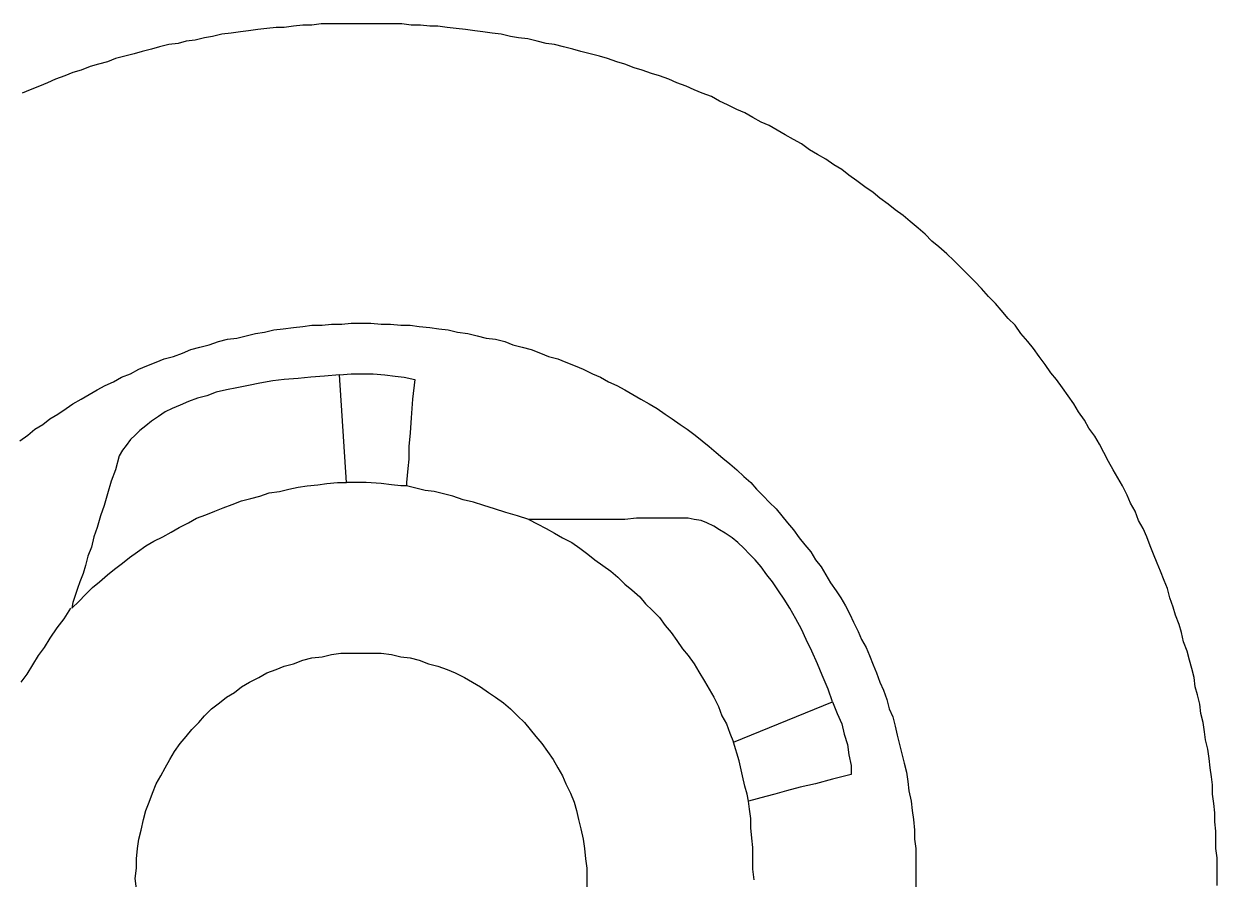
# Model space of a CAD drawing. Extents: x 11 to 591, y 39 to 419.
# Drawn here: x 24.2 to 50.04, y 318.44 to 336.96 of the extents above; entities that cross this region are included whole.
import ezdxf

# ---------------------------------------------------------------- set-up
doc = ezdxf.new("R2010")
doc.units = 0
doc.layers.get('0').update_dxf_attribs({"linetype": 'CONTINUOUS'})

msp = doc.modelspace()

# ---------------------------------------------------------------- linework, layer by layer
at = {"color": 3}
for p, q in [((30.240419, 336.930266), (30.040419, 336.905266)), ((30.440419, 336.930266), (30.240419, 336.930266)), ((30.640419, 336.955266), (30.440419, 336.930266)), ((30.840419, 336.955266), (30.640419, 336.955266)), ((31.015419, 336.955266), (30.840419, 336.955266)), ((31.215419, 336.955266), (31.015419, 336.955266)), ((31.415419, 336.955266), (31.215419, 336.955266)), ((31.615419, 336.955266), (31.415419, 336.955266)), ((31.815419, 336.955266), (31.615419, 336.955266)), ((31.990419, 336.955266), (31.815419, 336.955266)), ((32.190419, 336.955266), (31.990419, 336.955266)), ((32.390419, 336.955266), (32.190419, 336.955266)), ((32.590419, 336.930266), (32.390419, 336.955266)), ((32.790419, 336.930266), (32.590419, 336.930266)), ((32.990419, 336.905266), (32.790419, 336.930266)), ((28.290419, 336.680266), (28.115419, 336.655266)), ((28.490419, 336.730266), (28.290419, 336.680266)), ((28.690419, 336.755266), (28.490419, 336.730266)), ((28.890419, 336.780266), (28.690419, 336.755266)), ((29.065419, 336.805266), (28.890419, 336.780266)), ((29.265419, 336.830266), (29.065419, 336.805266)), ((29.465419, 336.855266), (29.265419, 336.830266)), ((29.665419, 336.880266), (29.465419, 336.855266)), ((29.840419, 336.880266), (29.665419, 336.880266)), ((30.040419, 336.905266), (29.840419, 336.880266)), ((33.165419, 336.905266), (32.990419, 336.905266)), ((33.365419, 336.880266), (33.165419, 336.905266)), ((33.565419, 336.855266), (33.365419, 336.880266)), ((33.765419, 336.830266), (33.565419, 336.855266)), ((33.965419, 336.805266), (33.765419, 336.830266)), ((34.140419, 336.780266), (33.965419, 336.805266)), ((34.340419, 336.755266), (34.140419, 336.780266)), ((34.540419, 336.730266), (34.340419, 336.755266)), ((34.740419, 336.680266), (34.540419, 336.730266)), ((34.915419, 336.655266), (34.740419, 336.680266)), ((26.965419, 336.405266), (26.765419, 336.355266)), ((27.140419, 336.455266), (26.965419, 336.405266)), ((27.340419, 336.505266), (27.140419, 336.455266)), ((27.540419, 336.530266), (27.340419, 336.505266)), ((27.715419, 336.580266), (27.540419, 336.530266)), ((27.915419, 336.605266), (27.715419, 336.580266)), ((28.115419, 336.655266), (27.915419, 336.605266)), ((35.115419, 336.630266), (34.915419, 336.655266)), ((35.315419, 336.580266), (35.115419, 336.630266)), ((35.515419, 336.530266), (35.315419, 336.580266)), ((35.690419, 336.505266), (35.515419, 336.530266)), ((35.890419, 336.455266), (35.690419, 336.505266)), ((36.090419, 336.405266), (35.890419, 336.455266)), ((36.265419, 336.355266), (36.090419, 336.405266)), ((26.190419, 336.205266), (26.015419, 336.130266)), ((26.390419, 336.255266), (26.190419, 336.205266)), ((26.590419, 336.305266), (26.390419, 336.255266)), ((26.765419, 336.355266), (26.590419, 336.305266)), ((36.465419, 336.305266), (36.265419, 336.355266)), ((36.665419, 336.255266), (36.465419, 336.305266)), ((36.840419, 336.205266), (36.665419, 336.255266)), ((37.040419, 336.130266), (36.840419, 336.205266)), ((25.265419, 335.905266), (25.090419, 335.830266)), ((25.440419, 335.955266), (25.265419, 335.905266)), ((25.640419, 336.030266), (25.440419, 335.955266)), ((25.815419, 336.080266), (25.640419, 336.030266)), ((26.015419, 336.130266), (25.815419, 336.080266)), ((37.215419, 336.080266), (37.040419, 336.130266)), ((37.415419, 336.005266), (37.215419, 336.080266)), ((37.590419, 335.955266), (37.415419, 336.005266)), ((37.790419, 335.880266), (37.590419, 335.955266)), ((24.715419, 335.680266), (24.540419, 335.605266)), ((24.890419, 335.755266), (24.715419, 335.680266)), ((25.090419, 335.830266), (24.890419, 335.755266)), ((37.965419, 335.830266), (37.790419, 335.880266)), ((38.165419, 335.755266), (37.965419, 335.830266)), ((38.340419, 335.680266), (38.165419, 335.755266)), ((38.540419, 335.605266), (38.340419, 335.680266)), ((24.340419, 335.530266), (24.165419, 335.455266)), ((24.540419, 335.605266), (24.340419, 335.530266)), ((38.715419, 335.530266), (38.540419, 335.605266)), ((38.890419, 335.455266), (38.715419, 335.530266)), ((39.090419, 335.380266), (38.890419, 335.455266)), ((39.265419, 335.280266), (39.090419, 335.380266)), ((39.440419, 335.205266), (39.265419, 335.280266)), ((39.640419, 335.105266), (39.440419, 335.205266)), ((39.815419, 335.030266), (39.640419, 335.105266)), ((39.990419, 334.930266), (39.815419, 335.030266)), ((40.165419, 334.830266), (39.990419, 334.930266)), ((40.340419, 334.755266), (40.165419, 334.830266)), ((40.515419, 334.655266), (40.340419, 334.755266)), ((40.690419, 334.555266), (40.515419, 334.655266)), ((40.865419, 334.455266), (40.690419, 334.555266)), ((41.040419, 334.355266), (40.865419, 334.455266)), ((41.215419, 334.230266), (41.040419, 334.355266)), ((41.390419, 334.130266), (41.215419, 334.230266)), ((41.565419, 334.030266), (41.390419, 334.130266)), ((41.740419, 333.905266), (41.565419, 334.030266)), ((41.915419, 333.805266), (41.740419, 333.905266)), ((42.065419, 333.680266), (41.915419, 333.805266)), ((42.240419, 333.555266), (42.065419, 333.680266)), ((42.415419, 333.430266), (42.240419, 333.555266)), ((42.590419, 333.305266), (42.415419, 333.430266)), ((42.740419, 333.180266), (42.590419, 333.305266)), ((42.915419, 333.055266), (42.740419, 333.180266)), ((43.065419, 332.930266), (42.915419, 333.055266)), ((43.240419, 332.805266), (43.065419, 332.930266)), ((43.390419, 332.680266), (43.240419, 332.805266)), ((43.565419, 332.530266), (43.390419, 332.680266)), ((43.715419, 332.405266), (43.565419, 332.530266)), ((43.865419, 332.255266), (43.715419, 332.405266)), ((44.015419, 332.130266), (43.865419, 332.255266)), ((44.190419, 331.980266), (44.015419, 332.130266)), ((44.340419, 331.830266), (44.190419, 331.980266)), ((44.490419, 331.680266), (44.340419, 331.830266)), ((44.640419, 331.530266), (44.490419, 331.680266)), ((44.790419, 331.380266), (44.640419, 331.530266)), ((44.940419, 331.230266), (44.790419, 331.380266)), ((45.090419, 331.055266), (44.940419, 331.230266)), ((45.240419, 330.905266), (45.090419, 331.055266)), ((45.365419, 330.755266), (45.240419, 330.905266)), ((45.515419, 330.580266), (45.365419, 330.755266)), ((45.665419, 330.430266), (45.515419, 330.580266)), ((45.790419, 330.255266), (45.665419, 330.430266)), ((45.940419, 330.080266), (45.790419, 330.255266)), ((46.065419, 329.930266), (45.940419, 330.080266)), ((46.190419, 329.755266), (46.065419, 329.930266)), ((46.315419, 329.580266), (46.190419, 329.755266)), ((46.440419, 329.405266), (46.315419, 329.580266)), ((46.565419, 329.255266), (46.440419, 329.405266)), ((46.690419, 329.080266), (46.565419, 329.255266)), ((46.815419, 328.905266), (46.690419, 329.080266)), ((46.940419, 328.730266), (46.815419, 328.905266)), ((47.040419, 328.555266), (46.940419, 328.730266)), ((47.165419, 328.380266), (47.040419, 328.555266)), ((47.265419, 328.205266), (47.165419, 328.380266)), ((47.390419, 328.030266), (47.265419, 328.205266)), ((47.490419, 327.855266), (47.390419, 328.030266)), ((47.590419, 327.680266), (47.490419, 327.855266)), ((47.690419, 327.480266), (47.590419, 327.680266)), ((47.790419, 327.305266), (47.690419, 327.480266)), ((47.890419, 327.130266), (47.790419, 327.305266)), ((47.990419, 326.955266), (47.890419, 327.130266)), ((48.090419, 326.755266), (47.990419, 326.955266)), ((48.165419, 326.580266), (48.090419, 326.755266)), ((48.265419, 326.405266), (48.165419, 326.580266)), ((48.340419, 326.205266), (48.265419, 326.405266)), ((48.440419, 326.030266), (48.340419, 326.205266)), ((48.515419, 325.855266), (48.440419, 326.030266)), ((48.590419, 325.655266), (48.515419, 325.855266)), ((48.665419, 325.480266), (48.590419, 325.655266)), ((48.740419, 325.280266), (48.665419, 325.480266)), ((48.815419, 325.105266), (48.740419, 325.280266)), ((48.890419, 324.905266), (48.815419, 325.105266)), ((48.965419, 324.730266), (48.890419, 324.905266)), ((49.015419, 324.530266), (48.965419, 324.730266)), ((49.090419, 324.330266), (49.015419, 324.530266)), ((49.140419, 324.155266), (49.090419, 324.330266)), ((49.215419, 323.955266), (49.140419, 324.155266)), ((49.265419, 323.780266), (49.215419, 323.955266)), ((49.315419, 323.580266), (49.265419, 323.780266)), ((49.390419, 323.380266), (49.315419, 323.580266)), ((49.440419, 323.180266), (49.390419, 323.380266)), ((49.490419, 323.005266), (49.440419, 323.180266)), ((49.540419, 322.805266), (49.490419, 323.005266)), ((49.565419, 322.605266), (49.540419, 322.805266)), ((49.615419, 322.430266), (49.565419, 322.605266)), ((49.665419, 322.230266), (49.615419, 322.430266)), ((49.690419, 322.030266), (49.665419, 322.230266)), ((49.740419, 321.830266), (49.690419, 322.030266)), ((49.765419, 321.630266), (49.740419, 321.830266)), ((49.790419, 321.455266), (49.765419, 321.630266)), ((49.840419, 321.255266), (49.790419, 321.455266)), ((49.865419, 321.055266), (49.840419, 321.255266)), ((49.890419, 320.855266), (49.865419, 321.055266)), ((49.915419, 320.655266), (49.890419, 320.855266)), ((49.940419, 320.480266), (49.915419, 320.655266)), ((49.940419, 320.280266), (49.940419, 320.480266)), ((49.965419, 320.080266), (49.940419, 320.280266)), ((49.990419, 319.880266), (49.965419, 320.080266)), ((49.990419, 319.680266), (49.990419, 319.880266)), ((50.015419, 319.480266), (49.990419, 319.680266)), ((50.015419, 319.280266), (50.015419, 319.480266)), ((50.015419, 319.105266), (50.015419, 319.280266)), ((50.040419, 318.905266), (50.015419, 319.105266)), ((50.040419, 318.705266), (50.040419, 318.905266)), ((50.040419, 318.505266), (50.040419, 318.705266)), ((50.040419, 318.305266), (50.040419, 318.505266))]:
    msp.add_line(p, q, dxfattribs=at)
at = {"color": 1}
for p, q in [((31.090419, 330.455266), (31.290419, 330.480266)), ((31.290419, 330.480266), (31.515419, 330.480266)), ((31.515419, 330.480266), (31.715419, 330.480266)), ((31.715419, 330.480266), (31.940419, 330.455266)), ((28.815419, 330.155266), (29.015419, 330.205266)), ((29.015419, 330.205266), (29.215419, 330.255266)), ((29.215419, 330.255266), (29.415419, 330.280266)), ((29.415419, 330.280266), (29.615419, 330.330266)), ((29.615419, 330.330266), (29.815419, 330.355266)), ((29.815419, 330.355266), (30.040419, 330.380266)), ((30.040419, 330.380266), (30.240419, 330.405266)), ((30.240419, 330.405266), (30.440419, 330.430266)), ((30.440419, 330.430266), (30.665419, 330.430266)), ((30.665419, 330.430266), (30.865419, 330.455266)), ((30.865419, 330.455266), (31.090419, 330.455266)), ((31.940419, 330.455266), (32.140419, 330.455266)), ((32.140419, 330.455266), (32.365419, 330.430266)), ((32.365419, 330.430266), (32.565419, 330.430266)), ((32.565419, 330.430266), (32.765419, 330.405266)), ((32.765419, 330.405266), (32.990419, 330.380266)), ((32.990419, 330.380266), (33.190419, 330.355266)), ((33.190419, 330.355266), (33.390419, 330.330266)), ((33.390419, 330.330266), (33.590419, 330.280266)), ((33.590419, 330.280266), (33.815419, 330.255266)), ((33.815419, 330.255266), (34.015419, 330.205266)), ((34.015419, 330.205266), (34.215419, 330.155266)), ((27.815419, 329.905266), (28.015419, 329.955266)), ((28.015419, 329.955266), (28.215419, 330.005266)), ((28.215419, 330.005266), (28.415419, 330.080266)), ((28.415419, 330.080266), (28.615419, 330.130266)), ((28.615419, 330.130266), (28.815419, 330.155266)), ((34.215419, 330.155266), (34.415419, 330.130266)), ((34.415419, 330.130266), (34.615419, 330.080266)), ((34.615419, 330.080266), (34.790419, 330.005266)), ((34.790419, 330.005266), (34.990419, 329.955266)), ((34.990419, 329.955266), (35.190419, 329.905266)), ((27.065419, 329.630266), (27.240419, 329.705266)), ((27.240419, 329.705266), (27.440419, 329.755266)), ((27.440419, 329.755266), (27.640419, 329.830266)), ((27.640419, 329.830266), (27.815419, 329.905266)), ((35.190419, 329.905266), (35.390419, 329.830266)), ((35.390419, 329.830266), (35.565419, 329.755266)), ((35.565419, 329.755266), (35.765419, 329.705266)), ((35.765419, 329.705266), (35.940419, 329.630266)), ((26.515419, 329.380266), (26.690419, 329.480266)), ((26.690419, 329.480266), (26.865419, 329.555266)), ((26.865419, 329.555266), (27.065419, 329.630266)), ((35.940419, 329.630266), (36.140419, 329.555266)), ((36.140419, 329.555266), (36.315419, 329.480266)), ((36.315419, 329.480266), (36.515419, 329.380266)), ((25.965419, 329.130266), (26.140419, 329.205266)), ((26.140419, 329.205266), (26.315419, 329.305266)), ((26.315419, 329.305266), (26.515419, 329.380266)), ((31.040419, 329.355266), (31.290419, 329.380266)), ((31.190419, 327.030266), (31.040419, 329.355266)), ((31.290419, 329.380266), (31.540419, 329.380266)), ((31.540419, 329.380266), (31.765419, 329.380266)), ((31.765419, 329.380266), (32.015419, 329.355266)), ((32.015419, 329.355266), (32.240419, 329.330266)), ((32.240419, 329.330266), (32.440419, 329.305266)), ((32.440419, 329.305266), (32.665419, 329.255266)), ((32.665419, 329.255266), (32.615419, 328.830266)), ((36.515419, 329.380266), (36.690419, 329.305266)), ((36.690419, 329.305266), (36.865419, 329.205266)), ((36.865419, 329.205266), (37.040419, 329.130266)), ((25.440419, 328.830266), (25.615419, 328.930266)), ((25.615419, 328.930266), (25.790419, 329.030266)), ((25.790419, 329.030266), (25.965419, 329.130266)), ((37.040419, 329.130266), (37.215419, 329.030266)), ((37.215419, 329.030266), (37.390419, 328.930266)), ((37.390419, 328.930266), (37.565419, 328.830266)), ((25.115419, 328.630266), (25.265419, 328.730266)), ((25.265419, 328.730266), (25.440419, 328.830266)), ((32.615419, 328.830266), (32.590419, 328.430266)), ((37.565419, 328.830266), (37.740419, 328.730266)), ((37.740419, 328.730266), (37.915419, 328.630266)), ((24.615419, 328.280266), (24.765419, 328.405266)), ((24.765419, 328.405266), (24.940419, 328.505266)), ((24.940419, 328.505266), (25.115419, 328.630266)), ((32.590419, 328.430266), (32.565419, 328.105266)), ((37.915419, 328.630266), (38.090419, 328.505266)), ((38.090419, 328.505266), (38.240419, 328.405266)), ((38.240419, 328.405266), (38.415419, 328.280266)), ((24.290419, 328.055266), (24.440419, 328.180266)), ((24.440419, 328.180266), (24.615419, 328.280266)), ((38.415419, 328.280266), (38.565419, 328.180266)), ((38.565419, 328.180266), (38.740419, 328.055266)), ((24.115419, 327.930266), (24.290419, 328.055266)), ((32.565419, 328.105266), (32.540419, 327.805266)), ((38.740419, 328.055266), (38.890419, 327.930266)), ((38.890419, 327.930266), (39.040419, 327.805266)), ((32.540419, 327.805266), (32.540419, 327.530266)), ((39.040419, 327.805266), (39.190419, 327.680266)), ((39.190419, 327.680266), (39.340419, 327.555266)), ((32.540419, 327.530266), (32.515419, 327.330266)), ((39.340419, 327.555266), (39.490419, 327.430266)), ((39.490419, 327.430266), (39.640419, 327.305266)), ((32.515419, 327.330266), (32.490419, 327.030266)), ((39.640419, 327.305266), (39.790419, 327.155266)), ((39.790419, 327.155266), (39.940419, 327.030266)), ((31.615419, 327.030266), (31.190419, 327.030266)), ((31.940419, 327.005266), (31.615419, 327.030266)), ((32.165419, 326.980266), (31.940419, 327.005266)), ((32.365419, 326.955266), (32.165419, 326.980266)), ((32.490419, 326.955266), (32.365419, 326.955266)), ((32.490419, 327.030266), (32.490419, 326.955266)), ((32.690419, 326.905266), (32.490419, 326.955266)), ((32.890419, 326.855266), (32.690419, 326.905266)), ((33.090419, 326.830266), (32.890419, 326.855266)), ((39.940419, 327.030266), (40.065419, 326.880266)), ((40.065419, 326.880266), (40.215419, 326.730266)), ((33.290419, 326.780266), (33.090419, 326.830266)), ((33.490419, 326.730266), (33.290419, 326.780266)), ((33.715419, 326.655266), (33.490419, 326.730266)), ((33.940419, 326.605266), (33.715419, 326.655266)), ((34.165419, 326.530266), (33.940419, 326.605266)), ((40.215419, 326.730266), (40.340419, 326.605266)), ((40.340419, 326.605266), (40.490419, 326.455266)), ((34.390419, 326.455266), (34.165419, 326.530266)), ((34.640419, 326.380266), (34.390419, 326.455266)), ((34.890419, 326.305266), (34.640419, 326.380266)), ((40.490419, 326.455266), (40.615419, 326.305266)), ((35.140419, 326.230266), (34.890419, 326.305266)), ((40.615419, 326.305266), (40.740419, 326.155266)), ((40.740419, 326.155266), (40.865419, 326.005266)), ((40.865419, 326.005266), (40.990419, 325.830266)), ((40.990419, 325.830266), (41.115419, 325.680266)), ((41.115419, 325.680266), (41.240419, 325.530266)), ((41.240419, 325.530266), (41.340419, 325.355266)), ((41.340419, 325.355266), (41.465419, 325.205266)), ((41.465419, 325.205266), (41.565419, 325.030266)), ((41.565419, 325.030266), (41.665419, 324.855266)), ((41.665419, 324.855266), (41.790419, 324.680266)), ((41.790419, 324.680266), (41.890419, 324.530266)), ((41.890419, 324.530266), (41.990419, 324.355266)), ((25.215419, 324.305266), (25.065419, 324.080266)), ((41.990419, 324.355266), (42.090419, 324.180266)), ((25.065419, 324.080266), (24.915419, 323.880266)), ((42.090419, 324.180266), (42.165419, 324.005266)), ((42.165419, 324.005266), (42.265419, 323.805266)), ((24.915419, 323.880266), (24.765419, 323.655266)), ((42.265419, 323.805266), (42.340419, 323.630266)), ((24.765419, 323.655266), (24.640419, 323.455266)), ((42.340419, 323.630266), (42.440419, 323.455266)), ((24.515419, 323.280266), (24.390419, 323.080266)), ((24.640419, 323.455266), (24.515419, 323.280266)), ((42.440419, 323.455266), (42.515419, 323.280266)), ((42.515419, 323.280266), (42.590419, 323.080266)), ((24.390419, 323.080266), (24.265419, 322.880266)), ((42.590419, 323.080266), (42.665419, 322.905266)), ((24.265419, 322.880266), (24.140419, 322.705266)), ((42.665419, 322.905266), (42.740419, 322.705266)), ((42.740419, 322.705266), (42.815419, 322.530266)), ((42.815419, 322.530266), (42.890419, 322.330266)), ((39.565419, 321.405266), (41.715419, 322.280266)), ((41.715419, 322.280266), (41.815419, 322.030266)), ((42.890419, 322.330266), (42.940419, 322.130266)), ((41.815419, 322.030266), (41.915419, 321.805266)), ((42.940419, 322.130266), (43.015419, 321.955266)), ((43.015419, 321.955266), (43.065419, 321.755266)), ((41.915419, 321.805266), (41.965419, 321.580266)), ((43.065419, 321.755266), (43.115419, 321.555266)), ((41.965419, 321.580266), (42.040419, 321.355266)), ((43.115419, 321.555266), (43.165419, 321.355266)), ((39.690419, 321.005266), (39.565419, 321.405266)), ((42.040419, 321.355266), (42.065419, 321.130266)), ((43.165419, 321.355266), (43.215419, 321.155266)), ((39.765419, 320.680266), (39.690419, 321.005266)), ((42.065419, 321.130266), (42.115419, 320.905266)), ((42.115419, 320.905266), (42.115419, 320.705266)), ((43.215419, 321.155266), (43.265419, 320.955266)), ((43.265419, 320.955266), (43.315419, 320.755266)), ((39.815419, 320.455266), (39.765419, 320.680266)), ((42.115419, 320.705266), (41.715419, 320.605266)), ((43.315419, 320.755266), (43.340419, 320.555266)), ((39.865419, 320.280266), (39.815419, 320.455266)), ((41.015419, 320.430266), (40.715419, 320.355266)), ((41.340419, 320.505266), (41.015419, 320.430266)), ((41.715419, 320.605266), (41.340419, 320.505266)), ((43.340419, 320.555266), (43.365419, 320.355266)), ((39.890419, 320.130266), (39.865419, 320.280266)), ((40.265419, 320.230266), (39.890419, 320.130266)), ((39.915419, 319.955266), (39.890419, 320.130266)), ((40.465419, 320.280266), (40.265419, 320.230266)), ((40.715419, 320.355266), (40.465419, 320.280266)), ((43.365419, 320.355266), (43.415419, 320.130266)), ((43.415419, 320.130266), (43.440419, 319.930266)), ((39.940419, 319.755266), (39.915419, 319.955266)), ((43.440419, 319.930266), (43.465419, 319.730266)), ((39.940419, 319.555266), (39.940419, 319.755266)), ((43.465419, 319.730266), (43.490419, 319.505266)), ((39.965419, 319.330266), (39.940419, 319.555266)), ((43.490419, 319.505266), (43.490419, 319.305266)), ((39.990419, 319.130266), (39.965419, 319.330266)), ((39.990419, 318.905266), (39.990419, 319.130266)), ((43.490419, 319.305266), (43.515419, 319.105266)), ((43.515419, 319.105266), (43.515419, 318.880266)), ((39.990419, 318.655266), (39.990419, 318.905266)), ((43.515419, 318.880266), (43.515419, 318.680266)), ((40.015419, 318.430266), (39.990419, 318.655266)), ((43.515419, 318.680266), (43.515419, 318.455266)), ((43.515419, 318.455266), (43.515419, 318.230266))]:
    msp.add_line(p, q, dxfattribs=at)
at = {"color": 7}
for p, q in [((29.315419, 329.180266), (29.065419, 329.130266)), ((29.590419, 329.230266), (29.315419, 329.180266)), ((29.840419, 329.255266), (29.590419, 329.230266)), ((30.140419, 329.280266), (29.840419, 329.255266)), ((30.415419, 329.305266), (30.140419, 329.280266)), ((30.715419, 329.330266), (30.415419, 329.305266)), ((31.040419, 329.355266), (30.715419, 329.330266)), ((31.190419, 327.030266), (31.040419, 329.355266)), ((28.365419, 328.980266), (28.165419, 328.905266)), ((28.590419, 329.030266), (28.365419, 328.980266)), ((28.815419, 329.080266), (28.590419, 329.030266)), ((29.065419, 329.130266), (28.815419, 329.080266)), ((27.590419, 328.705266), (27.415419, 328.630266)), ((27.765419, 328.780266), (27.590419, 328.705266)), ((27.965419, 328.855266), (27.765419, 328.780266)), ((28.165419, 328.905266), (27.965419, 328.855266)), ((27.115419, 328.455266), (26.965419, 328.355266)), ((27.265419, 328.555266), (27.115419, 328.455266)), ((27.415419, 328.630266), (27.265419, 328.555266)), ((26.715419, 328.155266), (26.615419, 328.055266)), ((26.840419, 328.255266), (26.715419, 328.155266)), ((26.965419, 328.355266), (26.840419, 328.255266)), ((26.515419, 327.955266), (26.415419, 327.830266)), ((26.615419, 328.055266), (26.515419, 327.955266)), ((26.340419, 327.730266), (26.265419, 327.605266)), ((26.415419, 327.830266), (26.340419, 327.730266)), ((26.265419, 327.605266), (26.190419, 327.305266)), ((26.190419, 327.305266), (26.090419, 327.055266)), ((26.090419, 327.055266), (26.015419, 326.780266)), ((29.740419, 326.830266), (29.940419, 326.880266)), ((29.940419, 326.880266), (30.140419, 326.930266)), ((30.140419, 326.930266), (30.340419, 326.955266)), ((30.340419, 326.955266), (30.565419, 326.980266)), ((30.565419, 326.980266), (30.765419, 327.005266)), ((30.765419, 327.005266), (30.990419, 327.030266)), ((30.990419, 327.030266), (31.190419, 327.030266)), ((26.015419, 326.780266), (25.940419, 326.530266)), ((28.715419, 326.555266), (28.915419, 326.630266)), ((28.915419, 326.630266), (29.115419, 326.680266)), ((29.115419, 326.680266), (29.315419, 326.730266)), ((29.315419, 326.730266), (29.515419, 326.805266)), ((29.515419, 326.805266), (29.740419, 326.830266)), ((25.940419, 326.530266), (25.865419, 326.305266)), ((27.940419, 326.255266), (28.140419, 326.330266)), ((28.140419, 326.330266), (28.340419, 326.405266)), ((28.340419, 326.405266), (28.515419, 326.480266)), ((28.515419, 326.480266), (28.715419, 326.555266)), ((25.865419, 326.305266), (25.790419, 326.055266)), ((27.565419, 326.055266), (27.765419, 326.155266)), ((27.765419, 326.155266), (27.940419, 326.255266)), ((35.265419, 326.230266), (35.140419, 326.230266)), ((35.140419, 326.230266), (35.315419, 326.130266)), ((35.415419, 326.230266), (35.265419, 326.230266)), ((35.315419, 326.130266), (35.515419, 326.030266)), ((35.565419, 326.230266), (35.415419, 326.230266)), ((35.740419, 326.230266), (35.565419, 326.230266)), ((35.915419, 326.230266), (35.740419, 326.230266)), ((36.115419, 326.230266), (35.915419, 326.230266)), ((36.315419, 326.230266), (36.115419, 326.230266)), ((36.515419, 326.230266), (36.315419, 326.230266)), ((36.740419, 326.230266), (36.515419, 326.230266)), ((36.990419, 326.230266), (36.740419, 326.230266)), ((37.215419, 326.230266), (36.990419, 326.230266)), ((37.465419, 326.255266), (37.215419, 326.230266)), ((37.740419, 326.255266), (37.465419, 326.255266)), ((38.015419, 326.255266), (37.740419, 326.255266)), ((38.290419, 326.255266), (38.015419, 326.255266)), ((38.590419, 326.255266), (38.290419, 326.255266)), ((38.715419, 326.230266), (38.590419, 326.255266)), ((38.865419, 326.205266), (38.715419, 326.230266)), ((38.990419, 326.155266), (38.865419, 326.205266)), ((39.140419, 326.080266), (38.990419, 326.155266)), ((39.265419, 326.005266), (39.140419, 326.080266)), ((25.715419, 325.855266), (25.665419, 325.630266)), ((25.790419, 326.055266), (25.715419, 325.855266)), ((27.015419, 325.755266), (27.215419, 325.855266)), ((27.215419, 325.855266), (27.390419, 325.955266)), ((27.390419, 325.955266), (27.565419, 326.055266)), ((35.515419, 326.030266), (35.690419, 325.930266)), ((35.690419, 325.930266), (35.865419, 325.830266)), ((35.865419, 325.830266), (36.065419, 325.730266)), ((39.390419, 325.930266), (39.265419, 326.005266)), ((39.540419, 325.830266), (39.390419, 325.930266)), ((39.665419, 325.730266), (39.540419, 325.830266)), ((25.665419, 325.630266), (25.590419, 325.430266)), ((26.665419, 325.530266), (26.840419, 325.655266)), ((26.840419, 325.655266), (27.015419, 325.755266)), ((36.065419, 325.730266), (36.240419, 325.605266)), ((36.240419, 325.605266), (36.415419, 325.480266)), ((39.790419, 325.605266), (39.665419, 325.730266)), ((39.915419, 325.480266), (39.790419, 325.605266)), ((25.590419, 325.430266), (25.540419, 325.230266)), ((26.340419, 325.280266), (26.490419, 325.405266)), ((26.490419, 325.405266), (26.665419, 325.530266)), ((36.415419, 325.480266), (36.565419, 325.355266)), ((36.565419, 325.355266), (36.740419, 325.230266)), ((40.040419, 325.355266), (39.915419, 325.480266)), ((40.165419, 325.205266), (40.040419, 325.355266)), ((25.490419, 325.055266), (25.415419, 324.880266)), ((25.540419, 325.230266), (25.490419, 325.055266)), ((26.015419, 325.030266), (26.165419, 325.155266)), ((26.165419, 325.155266), (26.340419, 325.280266)), ((36.740419, 325.230266), (36.915419, 325.105266)), ((36.915419, 325.105266), (37.065419, 324.980266)), ((40.290419, 325.030266), (40.165419, 325.205266)), ((25.415419, 324.880266), (25.365419, 324.730266)), ((25.690419, 324.755266), (25.840419, 324.880266)), ((25.840419, 324.880266), (26.015419, 325.030266)), ((37.065419, 324.980266), (37.215419, 324.830266)), ((37.215419, 324.830266), (37.365419, 324.705266)), ((40.415419, 324.880266), (40.290419, 325.030266)), ((40.540419, 324.680266), (40.415419, 324.880266)), ((25.315419, 324.580266), (25.265419, 324.430266)), ((25.365419, 324.730266), (25.315419, 324.580266)), ((25.390419, 324.455266), (25.540419, 324.605266)), ((25.540419, 324.605266), (25.690419, 324.755266)), ((37.365419, 324.705266), (37.540419, 324.555266)), ((37.540419, 324.555266), (37.665419, 324.405266)), ((40.665419, 324.505266), (40.540419, 324.680266)), ((25.240419, 324.305266), (25.390419, 324.455266)), ((25.265419, 324.430266), (25.240419, 324.305266)), ((37.665419, 324.405266), (37.815419, 324.255266)), ((40.790419, 324.305266), (40.665419, 324.505266)), ((40.915419, 324.080266), (40.790419, 324.305266)), ((37.815419, 324.255266), (37.965419, 324.105266)), ((37.965419, 324.105266), (38.090419, 323.930266)), ((41.040419, 323.855266), (40.915419, 324.080266)), ((38.090419, 323.930266), (38.215419, 323.780266)), ((38.215419, 323.780266), (38.340419, 323.605266)), ((41.140419, 323.630266), (41.040419, 323.855266)), ((38.340419, 323.605266), (38.465419, 323.430266)), ((41.265419, 323.380266), (41.140419, 323.630266)), ((30.240419, 323.180266), (30.440419, 323.230266)), ((30.440419, 323.230266), (30.665419, 323.255266)), ((30.665419, 323.255266), (30.865419, 323.305266)), ((30.865419, 323.305266), (31.065419, 323.330266)), ((31.065419, 323.330266), (31.290419, 323.330266)), ((31.290419, 323.330266), (31.515419, 323.330266)), ((31.515419, 323.330266), (31.715419, 323.330266)), ((31.715419, 323.330266), (31.940419, 323.330266)), ((31.940419, 323.330266), (32.165419, 323.305266)), ((32.165419, 323.305266), (32.365419, 323.255266)), ((32.365419, 323.255266), (32.565419, 323.230266)), ((32.565419, 323.230266), (32.765419, 323.180266)), ((38.465419, 323.430266), (38.590419, 323.280266)), ((38.590419, 323.280266), (38.715419, 323.105266)), ((41.390419, 323.105266), (41.265419, 323.380266)), ((29.465419, 322.905266), (29.665419, 322.980266)), ((29.665419, 322.980266), (29.840419, 323.055266)), ((29.840419, 323.055266), (30.040419, 323.105266)), ((30.040419, 323.105266), (30.240419, 323.180266)), ((32.765419, 323.180266), (32.965419, 323.105266)), ((32.965419, 323.105266), (33.165419, 323.055266)), ((33.165419, 323.055266), (33.365419, 322.980266)), ((33.365419, 322.980266), (33.540419, 322.905266)), ((38.715419, 323.105266), (38.815419, 322.930266)), ((41.490419, 322.855266), (41.390419, 323.105266)), ((29.090419, 322.705266), (29.290419, 322.805266)), ((29.290419, 322.805266), (29.465419, 322.905266)), ((33.540419, 322.905266), (33.740419, 322.805266)), ((33.740419, 322.805266), (33.915419, 322.705266)), ((38.815419, 322.930266), (38.940419, 322.730266)), ((38.940419, 322.730266), (39.040419, 322.555266)), ((41.615419, 322.555266), (41.490419, 322.855266)), ((28.590419, 322.380266), (28.765419, 322.480266)), ((28.765419, 322.480266), (28.915419, 322.605266)), ((28.915419, 322.605266), (29.090419, 322.705266)), ((33.915419, 322.705266), (34.090419, 322.605266)), ((34.090419, 322.605266), (34.265419, 322.480266)), ((34.265419, 322.480266), (34.415419, 322.380266)), ((39.040419, 322.555266), (39.140419, 322.380266)), ((41.715419, 322.280266), (41.615419, 322.555266)), ((28.265419, 322.130266), (28.440419, 322.255266)), ((28.440419, 322.255266), (28.590419, 322.380266)), ((34.415419, 322.380266), (34.590419, 322.255266)), ((34.590419, 322.255266), (34.740419, 322.130266)), ((39.140419, 322.380266), (39.240419, 322.180266)), ((39.565419, 321.405266), (41.715419, 322.280266)), ((27.990419, 321.830266), (28.115419, 321.980266)), ((28.115419, 321.980266), (28.265419, 322.130266)), ((34.740419, 322.130266), (34.890419, 321.980266)), ((34.890419, 321.980266), (35.040419, 321.830266)), ((39.240419, 322.180266), (39.315419, 321.980266)), ((39.315419, 321.980266), (39.415419, 321.805266)), ((27.715419, 321.530266), (27.840419, 321.680266)), ((27.840419, 321.680266), (27.990419, 321.830266)), ((35.040419, 321.830266), (35.165419, 321.680266)), ((35.165419, 321.680266), (35.290419, 321.530266)), ((39.415419, 321.805266), (39.490419, 321.605266)), ((27.590419, 321.380266), (27.715419, 321.530266)), ((35.290419, 321.530266), (35.415419, 321.380266)), ((39.490419, 321.605266), (39.565419, 321.405266)), ((27.365419, 321.030266), (27.465419, 321.205266)), ((27.465419, 321.205266), (27.590419, 321.380266)), ((35.415419, 321.380266), (35.540419, 321.205266)), ((35.540419, 321.205266), (35.665419, 321.030266)), ((27.265419, 320.855266), (27.365419, 321.030266)), ((35.665419, 321.030266), (35.765419, 320.855266)), ((27.065419, 320.505266), (27.165419, 320.680266)), ((27.165419, 320.680266), (27.265419, 320.855266)), ((35.765419, 320.855266), (35.865419, 320.680266)), ((35.865419, 320.680266), (35.940419, 320.505266)), ((26.990419, 320.305266), (27.065419, 320.505266)), ((35.940419, 320.505266), (36.040419, 320.305266)), ((26.915419, 320.105266), (26.990419, 320.305266)), ((36.040419, 320.305266), (36.115419, 320.105266)), ((26.790419, 319.730266), (26.840419, 319.930266)), ((26.840419, 319.930266), (26.915419, 320.105266)), ((36.115419, 320.105266), (36.165419, 319.930266)), ((36.165419, 319.930266), (36.215419, 319.730266)), ((26.740419, 319.505266), (26.790419, 319.730266)), ((36.215419, 319.730266), (36.265419, 319.530266)), ((26.690419, 319.305266), (26.740419, 319.505266)), ((36.265419, 319.530266), (36.315419, 319.305266)), ((26.640419, 318.880266), (26.665419, 319.105266)), ((26.665419, 319.105266), (26.690419, 319.305266)), ((36.315419, 319.305266), (36.340419, 319.105266)), ((36.340419, 319.105266), (36.365419, 318.880266)), ((26.640419, 318.680266), (26.640419, 318.880266)), ((36.365419, 318.880266), (36.390419, 318.680266)), ((26.615419, 318.455266), (26.640419, 318.680266)), ((36.390419, 318.680266), (36.390419, 318.455266)), ((26.640419, 318.230266), (26.615419, 318.455266)), ((36.390419, 318.455266), (36.390419, 318.230266))]:
    msp.add_line(p, q, dxfattribs=at)

doc.saveas('drawing.dxf')
